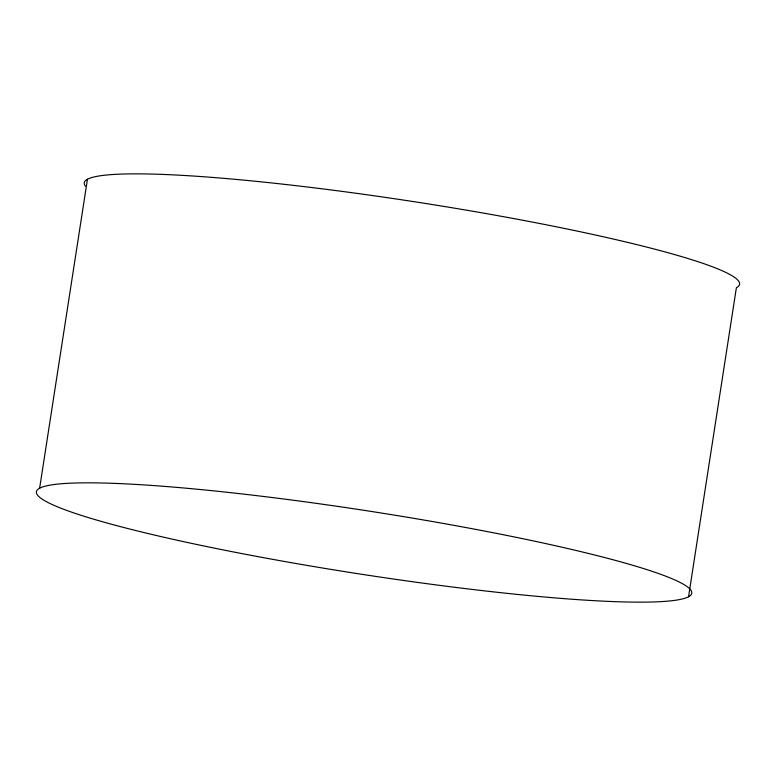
<?xml version="1.0" encoding="UTF-8"?>
<svg xmlns="http://www.w3.org/2000/svg" width="776" height="776" viewBox="0 0 776 776"><rect width="100%" height="100%" fill="white"/><g stroke="black" fill="none" stroke-linecap="round" stroke-linejoin="round"><path stroke-width="1.16" d="M39.624 488.23L87.455 179.246M688.545 596.754A331.556 31.777 8.8 0 0 241.598 493.885A331.556 31.777 8.8 0 0 162.106 536.837A331.556 31.777 8.8 0 0 688.545 596.754L736.375 287.77A331.556 31.777 8.8 0 0 421.145 202.788A331.556 31.777 8.8 0 0 85.389 186.133"/></g></svg>
